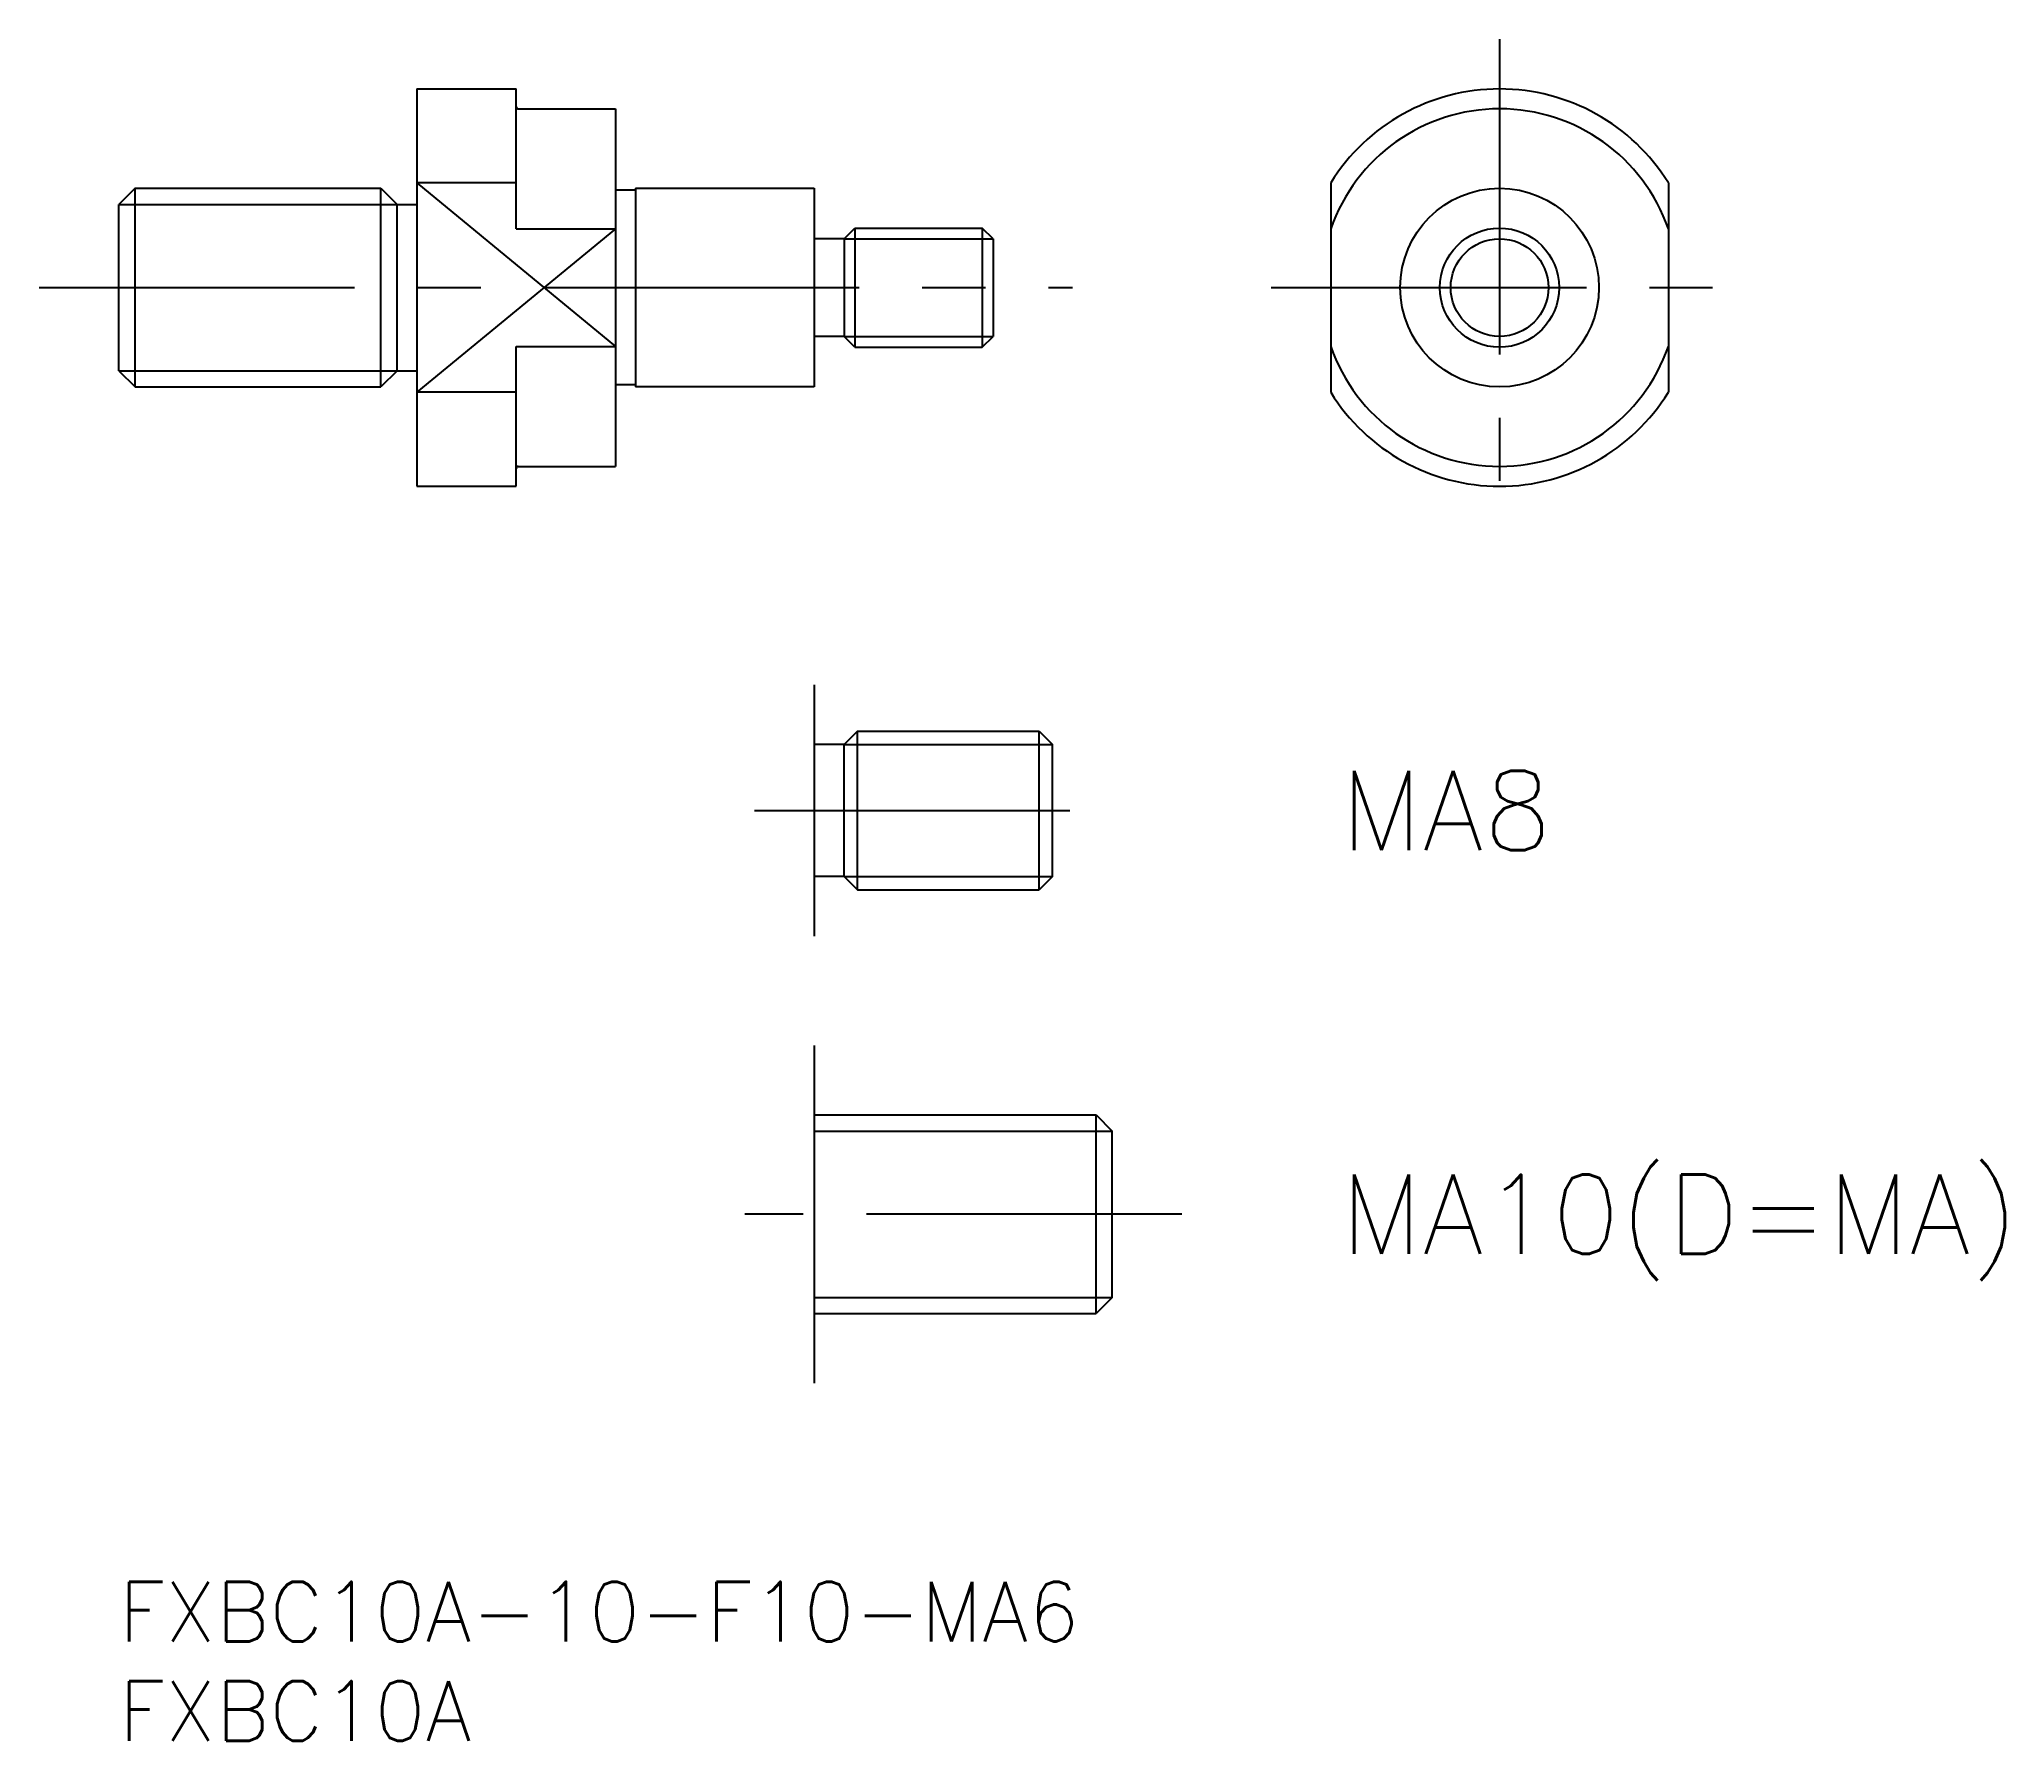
# Model space of a CAD drawing. Extents: x -4 to 94.9, y -8 to 77.6.
import ezdxf

# ---------------------------------------------------------------- set-up
doc = ezdxf.new("R2010")
doc.units = 0
doc.header["$LTSCALE"] = 0.5
doc.linetypes.add('CENTER', pattern=[50.8, 31.75, -6.35, 6.35, -6.35])
for name, color, linetype in [('MSM_CENTER', 1, 'CENTER'), ('MSM_CONTINUOUS', 7, 'CONTINUOUS'), ('MSM_NARROW', 5, 'CONTINUOUS'), ('MSM_PART_NUMBER', 7, 'CONTINUOUS')]:
    doc.layers.add(name, color=color, linetype=linetype)
doc.styles.get("Standard").update_dxf_attribs({"font": 'txt.shx', "height": 3, "bigfont": 'bigfont.shx'})

# ---------------------------------------------------------------- blocks, each defined once
blk = doc.blocks.new('*U4')
at = {"layer": 'MSM_PART_NUMBER'}
blk.add_text('FXBC10A-10-F10-MA6', height=3, dxfattribs=at).set_placement((0, -3))
blk = doc.blocks.new('*U5')
at = {"layer": 'MSM_PART_NUMBER'}
blk.add_text('FXBC10A', height=3, dxfattribs=at).set_placement((0, -8))
blk = doc.blocks.new('*U6')
at = {"layer": 'MSM_PART_NUMBER'}
blk.add_text('MA8', height=4, dxfattribs=at).set_placement((61.5, 36.8235))
blk = doc.blocks.new('*U7')
at = {"layer": 'MSM_PART_NUMBER'}
blk.add_text('MA10(D=MA)', height=4, dxfattribs=at).set_placement((61.5, 16.5))

msp = doc.modelspace()

# ---------------------------------------------------------------- linework, layer by layer
at = {"layer": 'MSM_CENTER'}
for p, q in [((69.5, 77.647), (69.5, 52.647)), ((-4.011, 65.147), (48, 65.147)), ((58, 65.147), (81, 65.147)), ((32, 38.824), (50, 38.824)), ((53.5, 18.5), (31.5, 18.5))]:
    msp.add_line(p, q, dxfattribs=at)
at = {"layer": 'MSM_CONTINUOUS'}
for p, q in [((15, 75.147), (15, 55.147)), ((15, 75.147), (20, 75.147)), ((20, 68.105), (20, 75.147)), ((20.1, 74.147), (25, 74.147)), ((25, 74.147), (25, 56.147)), ((20, 70.415), (15, 70.415)), ((61, 70.415), (61, 59.879)), ((78, 70.415), (78, 59.879)), ((0.812, 70.147), (0, 69.335)), ((0, 60.959), (0, 69.335)), ((0.812, 70.147), (13.188, 70.147)), ((0.812, 60.147), (0.812, 70.147)), ((13.188, 60.147), (13.188, 70.147)), ((13.188, 70.147), (14, 69.335)), ((14, 60.959), (14, 69.335)), ((14, 69.335), (15, 69.335)), ((26, 70.047), (25, 70.047)), ((26, 70.147), (35, 70.147)), ((26, 70.147), (26, 60.147)), ((35, 70.147), (35, 60.147)), ((20, 68.105), (25, 68.105)), ((36.5, 67.606), (35, 67.606)), ((36.5, 67.606), (37.042, 68.147)), ((36.5, 67.606), (36.5, 62.688)), ((37.042, 68.147), (43.458, 68.147)), ((37.042, 68.147), (37.042, 62.147)), ((44, 67.606), (43.458, 68.147)), ((43.458, 68.147), (43.458, 62.147)), ((44, 67.606), (44, 62.688)), ((36.5, 62.688), (35, 62.688)), ((37.042, 62.147), (36.5, 62.688)), ((43.458, 62.147), (44, 62.688)), ((20, 55.147), (20, 62.189)), ((20, 62.189), (25, 62.189)), ((37.042, 62.147), (43.458, 62.147)), ((0, 60.959), (0.812, 60.147)), ((14, 60.959), (13.188, 60.147)), ((14, 60.959), (15, 60.959)), ((0.812, 60.147), (13.188, 60.147)), ((20, 59.879), (15, 59.879)), ((26, 60.247), (25, 60.247)), ((35, 60.147), (26, 60.147)), ((20.1, 56.147), (25, 56.147)), ((15, 55.147), (20, 55.147)), ((35, 45.147), (35, 32.5)), ((37.177, 42.824), (36.5, 42.147)), ((37.177, 42.824), (46.324, 42.824)), ((37.177, 34.824), (37.177, 42.824)), ((46.324, 34.824), (46.324, 42.824)), ((46.324, 42.824), (47, 42.147)), ((36.5, 42.147), (35, 42.147)), ((36.5, 35.5), (36.5, 42.147)), ((47, 35.5), (47, 42.147)), ((36.5, 35.5), (35, 35.5)), ((36.5, 35.5), (37.177, 34.824)), ((37.177, 34.824), (46.324, 34.824)), ((47, 35.5), (46.324, 34.824)), ((35, 27), (35, 10)), ((35, 23.5), (49.188, 23.5)), ((49.188, 13.5), (49.188, 23.5)), ((49.188, 23.5), (50, 22.688)), ((50, 14.312), (50, 22.688)), ((50, 14.312), (49.188, 13.5)), ((35, 13.5), (49.188, 13.5))]:
    msp.add_line(p, q, dxfattribs=at)
for radius in [5, 3]:
    msp.add_circle((69.5, 65.147), radius, dxfattribs=at)
for centre, radius, start, end in [((20.1, 74.247), 0.1, 180, 270), ((69.5, 65.147), 10, 31.78833, 148.21167), ((69.5, 65.147), 9, 19.18814, 160.81186), ((69.5, 65.147), 9, 199.18814, 340.81186), ((69.5, 65.147), 10, 211.78833, 328.21167), ((20.1, 56.047), 0.1, 90, 180)]:
    msp.add_arc(centre, radius, start, end, dxfattribs=at)
at = {"layer": 'MSM_NARROW'}
for p, q in [((15, 70.415), (25, 62.189)), ((0, 69.335), (14, 69.335)), ((25, 68.105), (15, 59.879)), ((36.5, 67.606), (44, 67.606)), ((36.5, 62.688), (44, 62.688)), ((0, 60.959), (14, 60.959)), ((36.5, 42.147), (47, 42.147)), ((36.5, 35.5), (47, 35.5)), ((35, 22.688), (50, 22.688)), ((35, 14.312), (50, 14.312))]:
    msp.add_line(p, q, dxfattribs=at)
msp.add_circle((69.5, 65.147), 2.458, dxfattribs=at)

# ---------------------------------------------------------------- block references
at = {"layer": 'MSM_CONTINUOUS'}
for name in ['*U6', '*U7', '*U4', '*U5']:
    msp.add_blockref(name, (0, 0), dxfattribs=at)

doc.saveas('drawing.dxf')
